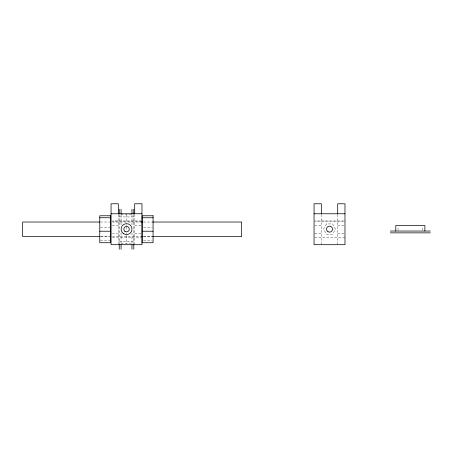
<?xml version="1.0" encoding="UTF-8"?>
<svg xmlns="http://www.w3.org/2000/svg" width="453" height="453" viewBox="0 0 453 453"><rect width="100%" height="100%" fill="white"/><g stroke="black" fill="none" stroke-linecap="round" stroke-linejoin="round"><path stroke-width="0.34" stroke-dasharray="2.27 1.7" d="M398.062 230.215L398.062 226.245M422.621 230.215L422.621 226.245M121.059 214.671L131.97 214.671M119.241 216.942L133.794 216.942M141.274 221.047L112.457 221.047L141.976 221.075M344.274 221.047L314.756 221.047L344.976 221.075M100.458 222.027L110.005 222.027M112.372 222.027L141.336 222.027M143.459 222.027L153.074 222.027M112.378 225.232L118.329 225.232M134.7 225.232L141.313 225.232M314.716 225.232L321.33 225.232M337.7 225.232L344.314 225.232M100.458 227.264L110.005 227.264M143.522 227.264L152.389 227.264M112.378 233.238L118.329 233.238M134.7 233.238L141.313 233.238M314.716 233.238L321.33 233.238M337.7 233.238L344.314 233.238M100.458 236.466L110.691 236.466M143.522 236.466L153.074 236.466M101.07 236.579L109.547 236.579M112.372 236.579L141.336 236.579M143.459 236.579L152.644 236.579M112.457 237.395L141.274 237.417M314.756 237.395L344.976 237.417M100.458 240.741L110.005 240.741M143.522 240.741L152.389 240.741M119.241 241.5L133.794 241.5M121.059 243.776L131.97 243.776M337.7 214.479L337.7 244.694M321.33 214.479L321.33 244.694M134.7 214.479L134.7 244.694M133.794 214.637L133.794 243.81M131.97 214.637L131.97 225.605M131.97 232.842L131.97 243.81M126.517 214.671L126.517 222.644M126.517 224.705L126.517 225.605M126.517 226.919L126.517 231.047M126.517 232.842L126.517 233.742M126.517 235.418L126.517 243.776M121.059 214.637L121.059 225.605M121.059 232.842L121.059 243.81M119.241 214.637L119.241 244.637M118.329 214.479L118.329 244.694M326.517 223.941L323.51 229.139L326.517 234.337L332.519 234.337L335.52 229.139L332.519 223.941L326.517 223.941"/><path stroke-width="0.68" d="M395.792 231.041L395.792 225.583L424.891 225.583L424.891 231.041M111.053 213.771L141.976 213.771M314.054 213.771L344.976 213.771M99.773 217.751L110.691 217.751M142.157 217.751L153.074 217.751M99.654 222.027L22.65 222.027L22.65 236.579L99.654 236.579M141.336 222.027L142.752 222.027M152.644 222.027L241.659 222.027L241.659 236.579L152.644 236.579M390.333 231.041L430.35 231.041M99.773 231.228L110.691 231.228M142.157 231.228L153.074 231.228M390.333 232.859L430.35 232.859M141.336 236.579L142.752 236.579M337.7 213.771L337.7 203.771L344.976 203.771L344.976 244.694L314.054 244.694L314.054 203.771L321.33 203.771L321.33 213.771M134.7 213.771L134.7 203.771L141.976 203.771L141.976 244.694L111.053 244.694L111.053 203.771L118.329 203.771L118.329 213.771M133.794 209.212L133.794 213.805M133.794 244.637L133.794 249.229M131.97 209.212L131.97 213.805M131.97 244.637L131.97 249.229M121.059 209.212L121.059 213.805M121.059 244.637L121.059 249.229M119.241 209.212L119.241 213.805M119.241 244.637L119.241 249.229M110.691 215.77L99.773 215.77L99.773 242.723L110.691 242.723L110.691 215.77M153.074 215.77L142.157 215.77L142.157 242.723L153.074 242.723L153.074 215.77M328.017 231.738A3.001 3.001 0 0 0 332.519 229.139A3.001 3.001 0 0 0 328.017 226.54A3.001 3.001 0 0 0 328.017 231.738M124.909 231.29A2.729 2.729 0 0 0 129.269 229.467A2.729 2.729 0 0 0 125.509 226.602A2.729 2.729 0 0 0 124.909 231.29M123.833 233.844A5.459 5.459 0 0 0 132.021 229.122A5.459 5.459 0 0 0 123.833 224.394A5.459 5.459 0 0 0 123.833 233.844"/></g></svg>
